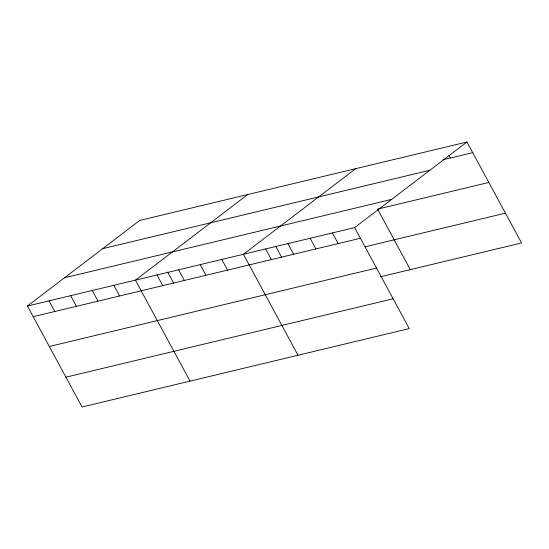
<?xml version="1.0" encoding="UTF-8"?>
<svg xmlns="http://www.w3.org/2000/svg" width="549" height="549" viewBox="0 0 549 549"><rect width="100%" height="100%" fill="white"/><g stroke="black" fill="none" stroke-linecap="round" stroke-linejoin="round"><path stroke-width="0.82" d="M27.45 306.026L354.647 227.609L409.245 328.583L82.041 407.001L27.45 306.026L139.755 220.417L466.959 141.999L521.55 242.974L380.402 276.799M247.729 194.538L135.425 280.148L190.023 381.123M355.711 168.667L243.399 254.276L297.997 355.244M354.647 227.609L466.959 141.999M443.05 159.766L472.716 152.656M102.697 248.67L429.894 170.252M64.508 277.78L391.712 199.362M488.83 182.46L377.582 209.121L410.302 269.634M33.208 316.677L360.412 238.259M365.112 246.796L505.437 213.17M49.328 346.481L376.525 268.07M65.928 377.19L393.132 298.773M448.931 155.147L450.468 157.988M332.399 232.941L338.157 243.598M310.151 238.273L315.908 248.93M287.902 243.612L293.66 254.262M275.68 246.233L281.754 257.467M265.654 248.944L271.412 259.595M221.81 259.451L227.567 270.101M200.213 264.625L205.971 275.275M178.617 269.799L184.375 280.45M167.706 272.112L173.779 283.346M157.021 274.974L162.779 285.624M113.828 285.329L119.593 295.98M92.239 290.503L97.997 301.154M70.643 295.678L76.4 306.328M49.046 300.852L54.804 311.503"/></g></svg>
